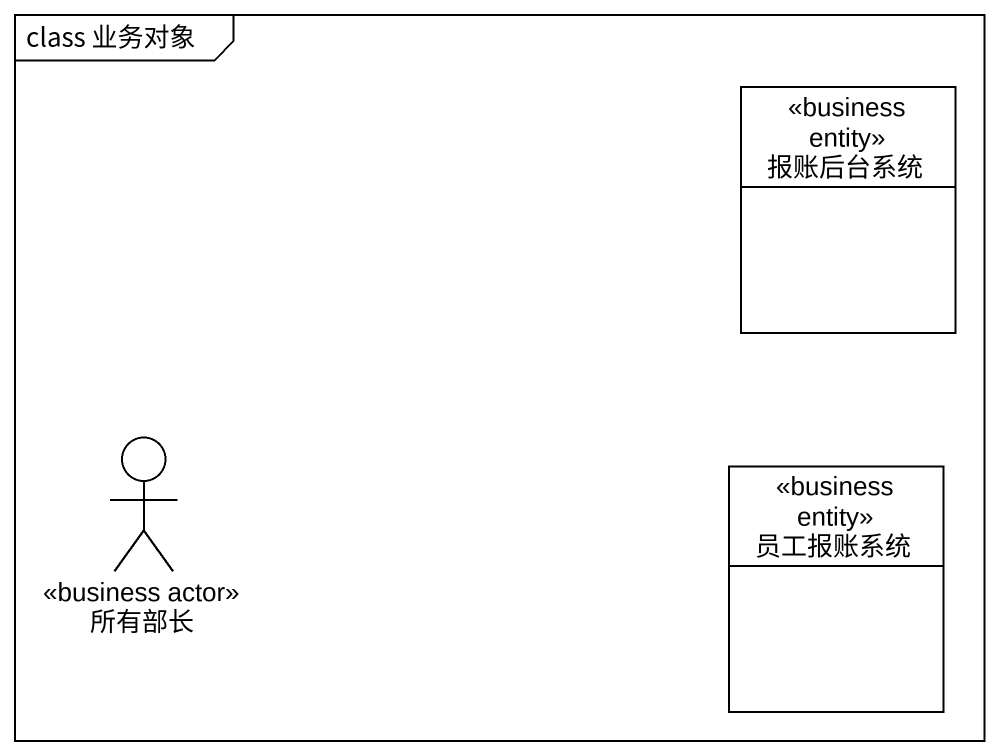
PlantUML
@startuml
mainframe class 业务对象
allowmixing
hide circle
hide empty members
class 报账后台系统 <<business entity>>
actor 所有部长 <<business actor>>
class 员工报账系统 <<business entity>>
@enduml
